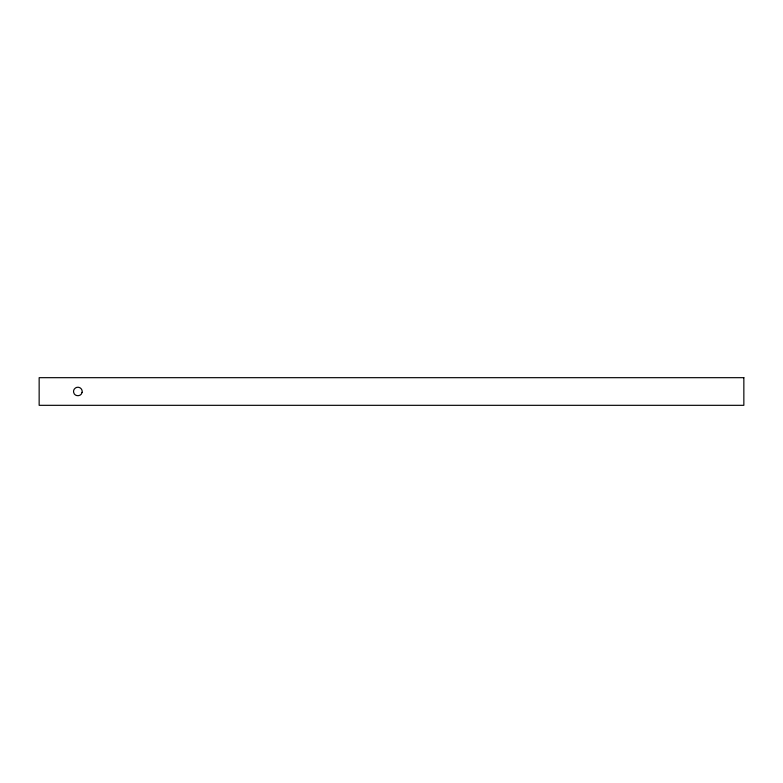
<?xml version="1.0" encoding="UTF-8"?>
<svg xmlns="http://www.w3.org/2000/svg" width="783" height="783" viewBox="0 0 783 783"><rect width="100%" height="100%" fill="white"/><g stroke="black" fill="none" stroke-linecap="round" stroke-linejoin="round"><path stroke-width="1.17" d="M82.058 392.342C81.403 396.815 74.316 396.815 73.651 392.342A4.228 4.228 0 0 1 73.896 389.865L74.297 389.122A4.316 4.316 0 0 1 81.461 389.122L81.814 389.865A4.316 4.316 0 0 1 82.107 392.381M743.85 377.68L39.15 377.68L39.15 405.32L743.85 405.32L743.85 377.68"/></g></svg>
